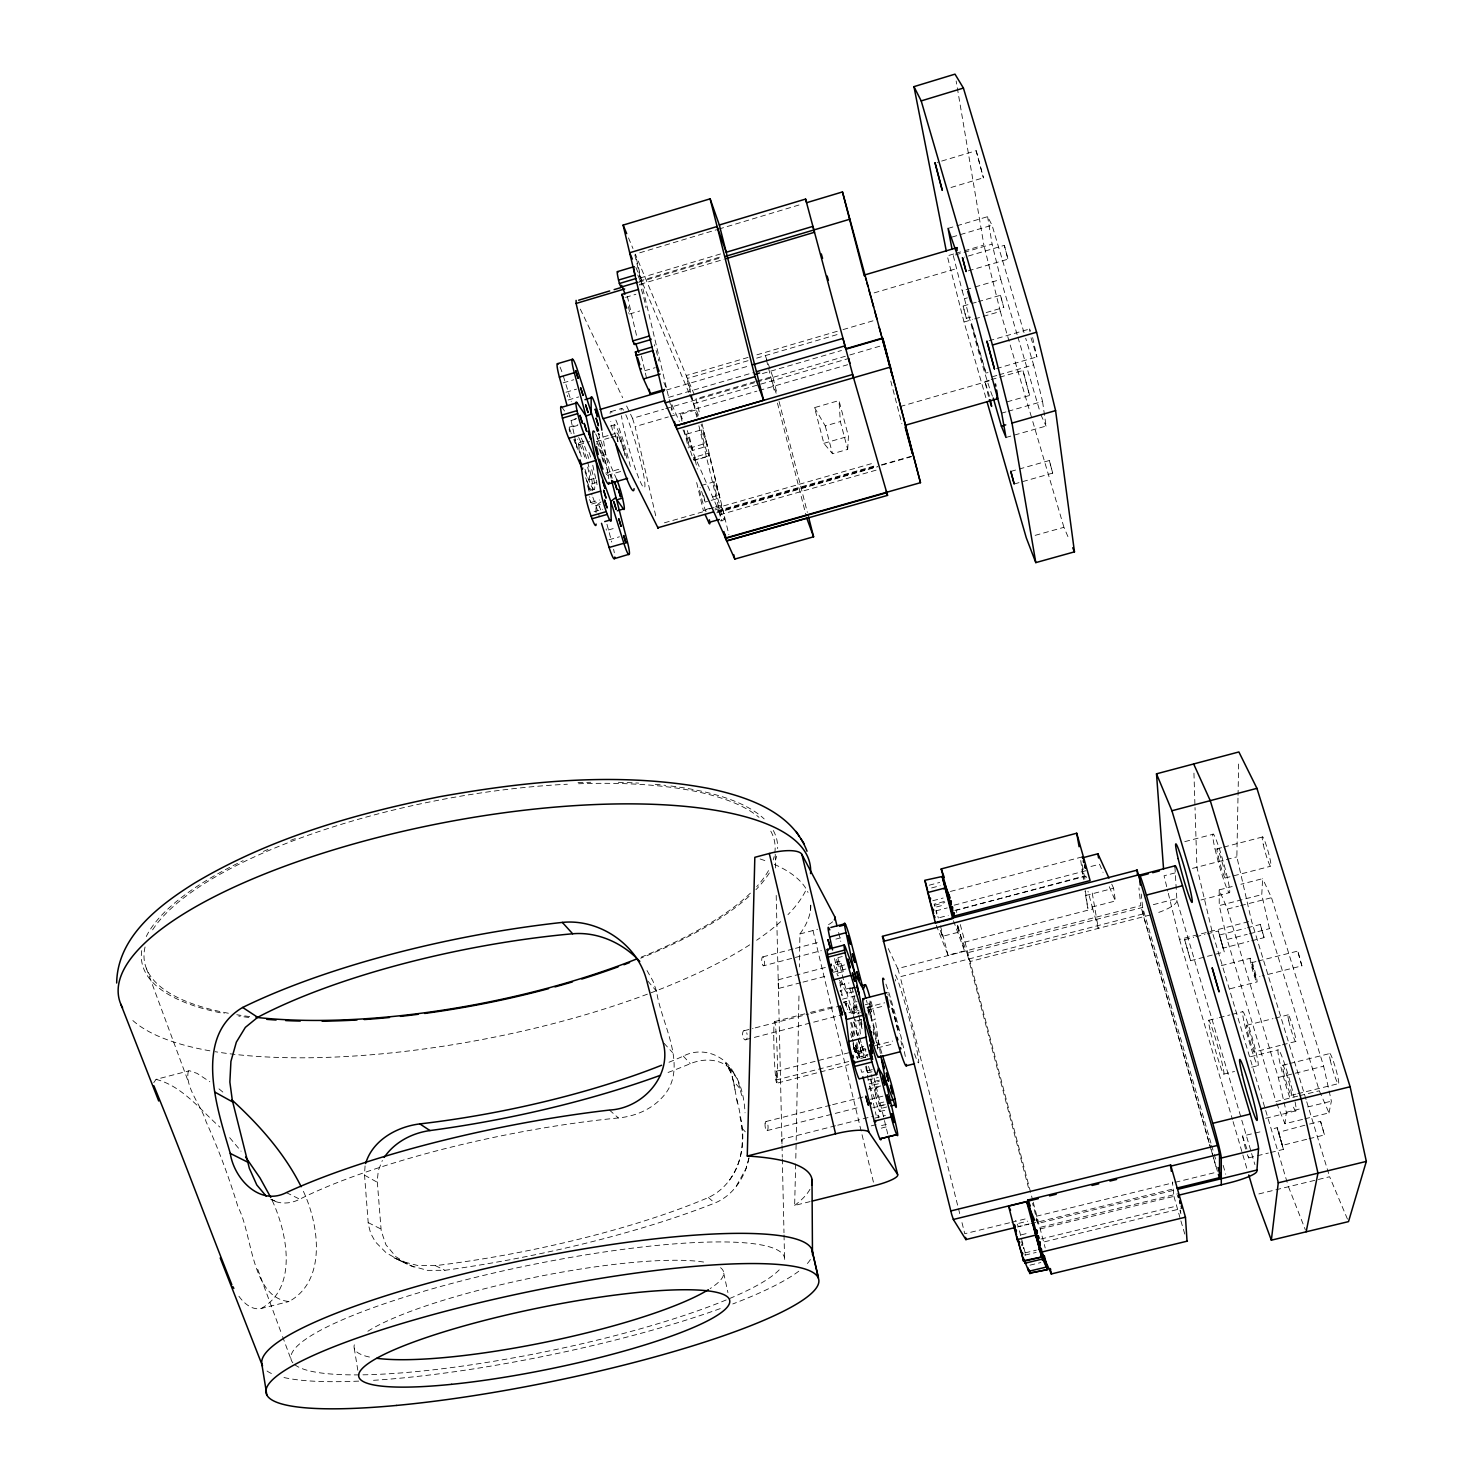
<?xml version="1.0" encoding="UTF-8"?>
<svg xmlns="http://www.w3.org/2000/svg" width="1483" height="1483" viewBox="0 0 1483 1483"><rect width="100%" height="100%" fill="white"/><g stroke="black" fill="none" stroke-linecap="round" stroke-linejoin="round"><path stroke-width="0.75" stroke-dasharray="5 3.75" d="M810.459 910.506L810.478 903.592M835.522 1125.782L781.856 1139.278L781.856 1143.708M1264.091 937.423L1260.272 924.41L1263.979 937.664L1251.003 940.945M810.83 905.075A345.52 103.736 -11 0 1 799.893 933.975L799.411 966.916M798.966 995.983L796.204 1140.167M1306.06 1099.57L1251.504 920.924L1236.859 856.84L1237.99 797.557M1238.045 795.277L1238.694 761.076M844.569 964.895L838.414 966.527L836.375 958.352M778.186 979.8L825.901 967.324M796.111 1144.487L795.722 1161.801M1000.469 295.284L1003.769 307.5L1000.469 295.284L978.446 301.605M795.667 1163.988L794.647 1205.438L810.126 1201.601M843.308 971.569L841.158 963.468L843.252 971.662L836.542 973.404M850.704 987.826L840.231 990.533L840.323 991.83M841.028 963.579L834.577 965.062M1004.343 245.344L1007.977 259.247L1004.343 245.344L964.636 257.134M1277.104 1127.71L1283.481 1149.529L1277.401 1127.692L1270.597 1129.305M1304.929 1125.226L1278.346 1132.382L1282.294 1145.395L1306.82 1139.278M1282.369 1145.265L1278.513 1131.751M589.511 499.511L590.864 502.57L589.641 496.731M853.022 1043.754L854.227 1049.223M1304.78 1118.849L1329.009 1112.899L1319.332 1090.802L1269.448 928.655L1261.773 894.62L1262.626 878.659L1240.9 884.276M847.683 449.386L848.443 436.262L838.989 400.558L814.556 407.621L823.862 443.324L832.519 453.724L847.683 449.386L840.342 421.561L838.989 400.558M853.263 1002.805C860.659 1022.009 847.312 1000.246 857.248 1001.785M853.281 1014.112L853.17 1012.982L859.306 1011.425M1029.628 395.386L1022.936 370.435L1029.573 395.46L1006.419 402.041M1030.648 331.228L1029.499 328.929L1029.795 332.192M1320.5 1121.315L1324.541 1135.051L1320.611 1121.296L1307.153 1124.67M1031 337.79L1036.914 357.014L1032.557 337.234M878.325 1083.795L872.152 1085.296L870.836 1078.92M865.664 1050.984L865.664 1049.223M1255.73 977.575L1251.504 962.652L1255.489 977.408L1259.994 976.426M1302.575 1119.405L1284.945 1123.743L1286.336 1112.269L1278.309 1077.455L1227.405 909.06L1219.193 889.893L1232.225 886.519M976.185 150.71L983.47 177.979L976.185 150.71L937.163 162.426M1245.553 1149.065L1242.532 1136.034L1261.94 1131.436M1247.296 1154.627L1248.76 1158.019L1248.371 1154.96M590.938 502.477L599.54 499.993M970.753 317.084L966.267 318.344L963.042 306.054L976.24 302.235M1049.334 460.509L1052.708 473.114L1049.334 460.509L1019.359 468.999M365.078 1165.916L364.484 1174.314L368.34 1224.495L370.694 1233.374L375.384 1241.864L386.21 1252.838L400.892 1261.088L417.668 1265.5L435.39 1265.648A271.445 58.912 -11.4 0 0 708.429 1197.504C737.922 1183.86 748.618 1145.933 739.776 1116.273M954.792 910.414L1085.741 876.212L1086.242 878.603M966.341 318.419L963.116 306.128M1329.009 1112.899L1331.363 1101.165L1323.633 1066.184L1271.506 897.697L1262.626 878.659M153.75 1082.646L156.049 1079.383L189.435 1070.726L197.054 1073.377L209.826 1081.737M748.896 1158.334C745.152 1177.298 733.065 1195.65 714.732 1203.065A302.829 65.808 -11.4 0 1 444.9 1270.301L427.493 1270.356L410.42 1265.685L396.017 1256.824L385.969 1244.849L381.205 1230.89L377.238 1181.006L378.332 1170.513L382.354 1160.447M867.333 1007.921L871.392 1006.846L870.039 1000.969M940.296 930.267L942.298 936.366L958.982 932.103L957.462 925.188M1190.608 960.669L1184.657 939.592L1190.571 960.706L1224.291 951.938L1218.303 930.916L1224.254 952.067M855.413 1021.305L855.172 1019.507M857.267 1006.827L853.17 1007.921L854.505 1013.853M749.026 1157.648L746.06 1168.511L735.957 1186.752M1223.123 948.1L1219.397 934.902L1223.086 948.138L1248.853 941.483M942.372 936.422L941.204 930.675M988.457 396.462L984.953 381.372L989.458 396.295M874.321 1089.393C881.347 1112.991 868.797 1082.571 880.383 1087.873M584.117 441.174L575.534 443.677L574.829 439.339M872.245 1085.352L870.28 1078.92M852.688 1013.427L847.015 993.462L849.37 988.827L857.341 986.77M729.451 1180.116C747.284 1156.536 743.558 1125.337 736.606 1098.569M865.887 1049.593L855.32 1052.3L853.226 1043.754M776.443 1071.189L776.147 1080.032L776.517 1071.208L851.946 1051.948M596.018 512.617L595.981 505.759L600.93 501.921M575.589 443.695L574.718 442.064M647.014 970.549L652.891 980.912L656.635 991.348C660.528 1022.732 690.744 1068.557 661.566 1098.106C650.425 1109.988 634.409 1116.402 618.392 1117.96A271.445 58.912 -11.4 0 0 299.751 1199.191C290.928 1203.862 279.675 1204.622 270.907 1199.413M668.981 1062.254A299.028 82.807 -11.1 0 0 683.348 1056.118C701.589 1046.405 724.816 1054.598 733.918 1073.191L727.393 1065.647L737.644 1079.309L742.408 1098.291M574.032 433.796L571.085 420.505L576.553 418.28M668.054 1072.469A333.694 92.539 -11.1 0 0 690.225 1063.719C698.271 1060.382 707.335 1059.01 715.881 1061.049C738.274 1065.758 744.04 1093.675 745.041 1112.788M188.397 1070.856C184.467 1087.095 201.447 1105.558 206.081 1121.704C218.724 1149.473 229.29 1178.169 238.133 1207.384C252.314 1232.855 250.831 1297.959 289.018 1301.518C327.558 1280.237 318.864 1222.937 302.458 1189.385M639.711 252.814L716.586 229.735M718.773 229.086L802.229 204.024M640.341 277.933L721.813 253.574M950.992 187.488L983.507 177.775M639.173 281.158L720.534 256.856M638.543 282.326L721.239 257.634M640.137 284.347L724.001 259.303M625.566 297.36L635.892 294.283M629.496 314.025L639.748 310.985M948.063 228.401L954.644 226.454M956.85 225.805L987.604 216.666L992.053 225.212L1025.031 336.029M951.956 237.095L958.278 235.222M960.391 234.592L992.053 225.212M953.717 253.982L947.248 255.892L964.043 322.015L985.861 397.666M955.868 253.333L983.896 245.066L956.146 80.99M955.441 254.928L961.911 253.018M964.061 252.37L992.09 244.102L987.604 216.666M563.188 382.855L573.754 379.741M874.136 292.892L957.721 268.275M968.362 270.833L1007.995 259.173M565.931 392.253L576.498 389.139M644.864 370.694L655.226 367.654M568.193 400.002L578.759 396.906M992.461 396.202A78.228 3.244 75.1 0 1 964.488 298.713L962.189 290.742L972.904 287.609M975.054 286.979L1000.784 279.434L992.09 244.102M748.081 357.422L686.258 375.533L690.337 392.42M756.905 354.826L838.581 330.894M842.993 329.615L875.749 320.013M748.044 360.684L687.482 378.406L691.041 393.162M756.682 358.144L837.302 334.528M964.488 298.713L967.342 297.861M666.33 390.085L748.007 366.19M571.085 420.505L577.48 418.632M610.885 411.625L621.822 408.418M668.703 397.351L754.217 372.363M569.212 427.16L577.888 424.62M577.795 425.399L569.157 427.92L570.733 431.831M762.392 373.586L841.491 350.489M986.176 312.579L1003.787 307.444M755.162 381.557L696.028 398.816L700.069 415.462M757.35 380.927L772.68 376.46L776.925 393.106M630.553 414.202L632.518 418.336L663.55 409.271M665.774 408.622L754.458 382.762M756.682 382.113L845.366 356.254M849.796 354.975L880.513 346.002M964.043 322.015L972.588 319.531M974.72 318.901L981.116 317.047M983.248 316.417L1000.321 311.449L983.896 245.066M610.366 426.029L614.611 424.787M693.581 403.71L758.758 384.709M760.927 384.078L850.649 357.922M655.727 515.787L635.113 426.603L668.332 416.927M670.538 416.278L756.905 391.141M759.111 390.492L847.683 364.707M681.995 421.135L680.382 414.424L695.138 410.142L697.826 416.501M608.086 435.576L597.019 438.801A18.982 2.058 74 0 1 603.173 453.094A18.982 2.058 74 0 1 607.789 474.338M610.31 434.927L616.947 432.999M578.926 444.752L589.622 441.637M596.259 441.73L609.012 438.023M611.126 437.411L617.503 435.557M989.05 340.775L1029.443 329.041M601.635 455.744L605.768 454.539L616.706 479.454M686.777 434.093L701.459 429.829M692.079 455.837A13.551 1.02 74.3 0 1 686.648 434.871A13.551 1.02 74.3 0 1 691.616 447.551L706.649 443.028A15.627 1.075 74.3 0 0 701.107 424.323M605.602 473.114L620.432 468.832M589.4 479.806L595.814 477.952M691.616 447.551L692.858 450.35L707.41 446.142L706.649 443.028M607.418 475.32L620.71 471.483M596.185 482.605L587.62 485.071L589.9 491.392M1301.889 965.859L1297.681 950.881L1301.889 965.859L1262.2 975.87M996.576 368.563L1036.969 356.902M693.228 458.822A13.551 1.02 74.3 0 0 693.951 457.357L708.577 453.131L719.922 497.862L705.222 502.07L704.017 499.363A13.625 1.038 74.3 0 0 700.069 487.406M986.028 373.104L971.532 323.034A58.653 2.428 75.1 0 0 986.028 373.104L988.03 372.53M694.174 460.138L708.818 455.911M592.125 490.113L594.145 489.52A28.956 3.337 73.9 0 0 590.976 466.719M693.951 457.357L695.193 460.156L709.782 455.948M992.498 376.701L996.817 375.459M998.986 374.828L1033.614 364.855L1025.698 338.254M814.556 407.621L825.252 425.918L840.342 421.561M984.916 381.465L989.142 380.241M991.256 379.629L997.577 377.813M999.69 377.201L1022.899 370.509M900.2 406.546L990.255 380.575M591.661 504.035L598.15 502.181M592.792 497.139L595.981 505.759L600.226 504.535M823.862 443.324L848.443 436.262M594.053 511.728L602.71 509.244M701.329 485.479L714.009 481.845M1001.674 413.145L1005.975 411.903M1008.125 411.292L1042.549 401.43L1033.614 364.855M712.415 496.953L718.736 495.137L719.922 497.862M608.382 529.969L614.666 528.17M710.079 508.28L706.39 509.336A13.625 1.038 74.3 0 1 706.501 509.911M715.603 506.704L721.146 505.11L723.092 511.023A15.757 1.112 74.4 0 1 723.574 518.253L718.347 506.352M714.064 507.575L703.35 510.634L696.417 481.549M664.403 522.813L706.334 510.838M715.177 508.317L874.08 462.918M608.957 539.793L619.449 536.79M714.954 509.93L722.332 507.835M717.587 510.708L877.009 465.199M717.42 511.431L877.25 465.81M881.532 464.791L910.896 456.412M683.033 429.866L719.088 511.579L877.343 466.404M881.644 465.18L913.213 456.171M716.79 512.821L877.454 466.811M876.101 470.167L720.33 514.601L719.181 511.969M1005.993 437.466L1046.071 426.047L1042.549 401.43M720.275 520.885L724.501 519.68M1010.794 471.409L1017.227 469.592M1014.205 483.996L1052.745 473.096M1035.153 535.363L1063.941 527.318L1069.206 539.59M929.118 885.221L939.684 882.441M931.639 887.928L940.148 885.685M950.418 891.45L1082.349 856.859M799.893 933.975L812.999 930.527A26.638 7.786 -13.3 0 0 817.559 929.211M932.77 900.737L943.132 898.031M944.411 901.479L934.086 904.185L934.902 906.391M934.512 905.279L944.819 902.572M1184.787 841.64L1213.298 834.169M936.589 906.929L944.893 904.76M1090.932 866.48L1099.533 864.237L1103.055 872.393M954.144 905.186L1086.112 870.669M935.829 910.896L947.192 907.93M762.855 956.869L793.294 948.916M795.463 948.341L819.376 942.094M835.874 939.11L844.031 936.978M1082.293 864.737L1084.295 876.008L956.053 910.34M939.703 917.588L948.212 915.363M763.485 965.804A4.486 1.353 84.6 0 0 764.116 959.149A4.486 1.353 84.6 0 0 761.761 959.038A4.486 1.353 84.6 0 0 763.485 965.804L821.322 950.64M1217.246 848.795L1221.584 847.664M1223.735 847.108L1262.645 836.95M838.192 957.592L842.288 956.516M1085.482 895.547L1113.603 888.224L1115.401 900.978L1087.762 908.152L1084.907 891.172M1174.999 872.931L1164.062 875.786L1167.788 891.135M1192.517 868.371L1236.859 856.84M835.17 962.486L843.623 960.28M833.242 972.31L845.922 969.011M800.764 982.691L778.408 988.494L781.986 1143.838M803.007 982.117L827.607 975.721M960.261 924.558L965.007 942.094L1092.786 908.931L1098.291 928.395L1091.673 889.689M1225.162 878.029L1270.56 866.257M936.274 925.262L948.045 955.2L964.543 950.937L957.962 925.781M888.243 948.564L897.753 968.566L1140.835 905.612L1138.925 887.891M840.008 985.268L848.962 982.969M1153.329 904.667L1176.798 898.587M959.723 1213.613L900.181 976.741L1142.911 913.991L1210.536 1147.471M1200.989 899.996L1229.574 892.599M839.415 980.133L847.015 993.462L853.114 991.886M1150.382 914.937L970.104 961.522L956.72 924.836M842.511 999.171L855.079 995.927M844.087 1002.026L846.33 1001.433M1297.625 1096.159L1275.936 1101.535L1227.164 939.481L1219.23 905.594L1261.773 894.62M744.077 1030.741L753.012 1028.442M755.236 1027.867L808.828 1014.038M811.053 1013.464L840.082 1005.975M1227.405 909.06L1238.435 906.224M1240.641 905.65L1271.506 897.697M865.293 1004.751L869.316 1003.713L871.503 1011.925L869.316 1003.713M866.869 1007.402L884.721 1002.805M848.962 1012.759L858.935 1010.201M745.893 1039.583L842.474 1014.743M868.426 1009.942L883.534 1006.067M861.475 1019.544L855.357 1021.305L854.709 1019.711M1168.326 893.341L1179.523 939.406L1251.504 920.924M1184.787 939.61L1193.741 937.312M1195.984 936.737L1204.956 934.438M1207.199 933.864L1218.396 930.99M871.188 1020.508L875.174 1019.488A17.203 1.112 75.2 0 0 871.022 1001.322M777.963 1082.905L848.869 1064.627M774.571 1021.583L808.216 1012.982M810.459 1012.407L835.133 1006.086M1219.545 935.031L1245.294 928.302M1247.444 927.765L1260.346 924.447M1227.164 939.481L1247.203 934.346M1249.428 933.789L1269.448 928.655M853.096 1049.241L863.718 1046.535M875.322 1045.496L892.636 1041.085M854.171 1051.373L865.256 1048.537M857.026 1052.374L865.034 1050.335M877.602 1047.851L893.248 1043.865M857.359 1053.894L865.924 1051.707M857.452 1057.49L868.093 1054.765M1221.362 965.637L1250.373 958.24M776.072 1080.013L849.648 1061.272M860.807 1058.417L867.499 1056.712L867.166 1054.617M1251.578 962.708L1255.971 961.577M1258.177 961.021L1297.885 951.048M872.264 1069.614L861.753 1072.283L860.492 1067.89M871.985 1071.764L867.907 1072.802L866.406 1066.036M867.944 1080.069L878.362 1077.437M1230 988.79L1256.787 981.987A12.42 1.001 74.2 0 0 1252.894 964.413A12.42 1.001 74.2 0 0 1250.966 963.876A12.42 1.001 74.2 0 0 1256.917 982.08M879.419 1080.125L873.394 1081.645A17.462 1.242 75.4 0 1 878.956 1103.241L879.456 1105.873A17.481 1.261 75.4 0 1 878.622 1109.024L886.76 1106.985M869.001 1083.943L879.289 1081.329M868.185 1089.134L880.698 1085.964M766.099 1121.5L830.406 1105.243M832.63 1104.687L863.681 1096.827M870.41 1099.311L882.941 1096.141M767.082 1130.602L833.038 1113.955M835.244 1113.399L859.417 1107.3M878.956 1103.241L884.999 1101.721M1208.626 1020.304L1217.135 1018.154M1219.267 1017.616L1229.908 1014.928M1232.039 1014.391L1242.68 1011.703M879.456 1105.873L883.479 1104.854M872.727 1107.857L885.277 1104.687M879.92 1111.527L886 1110.007M837.747 1125.208L873.524 1116.198M874.97 1118.108L885.444 1115.476M1246.758 1025.254L1272.989 1018.654M1275.176 1018.117L1288.282 1014.817M871.244 1125.857L877.936 1124.17M881.495 1125.616L889.874 1123.521M881.273 1128.137L889.596 1126.042M1254.117 1052.077A14.014 1.001 74.2 0 0 1249.576 1032.502A14.014 1.001 74.2 0 0 1247.425 1031.241A14.014 1.001 74.2 0 0 1254.117 1052.077L1280.218 1045.385M1282.406 1044.829L1295.512 1041.548M1250.429 1056.767L1278.253 1049.816M238.911 1296.253C243.898 1303.26 252.091 1310.583 261.379 1308.414L289.018 1301.518M1223.846 1074.118L1234.542 1071.467M1251.652 1067.204L1258.066 1065.591M1282.943 1065.202L1287.411 1064.09M1289.654 1063.533L1329.973 1053.505M1278.309 1077.455L1323.633 1066.184M261.379 1308.414C298.769 1287.114 286.868 1231.168 271.426 1198.839M1291.081 1095.344L1296.049 1094.12M1297.81 1093.694L1338.704 1083.572M1299.794 1095.622L1319.332 1090.802M1286.336 1112.269L1299.201 1109.08M1307.765 1106.967L1331.363 1101.165M1265.666 1118.312L1295.808 1110.878M1309.044 1138.74L1324.616 1134.921M1248.834 1157.834L1268.373 1153.051M1270.56 1152.532L1283.574 1149.344M1009.515 1222.789L964.766 1233.726L961.966 1222.548M1011.758 1222.233L1027.422 1218.414M1036.376 1216.227L1172.868 1182.859M1175.092 1182.322L1215.374 1172.478M1018.765 1223.345L1027.719 1221.158M1029.128 1223.92L1018.358 1226.552L1015.429 1220.435M1017.449 1226.979L1028.72 1224.235M1030.982 1223.679L1175.444 1188.421M1173.331 1190.404L1037.859 1223.456L1032.594 1203.343M1040.714 1227.22L1177.65 1193.834M1040.213 1228.944L1173.943 1196.355L1172.441 1181.932M1026.088 1233.652L1019.525 1235.246L1020.137 1236.674M1040.918 1239.028L1176.538 1206.068M1044.533 1241.79L1181.784 1208.46M1258.863 1193.926L1329.621 1176.742L1347.658 1219.582M1025.087 1252.894L1036.357 1250.15M1024.938 1255.137L1036.154 1252.412M1029.925 1265.166L1040.862 1262.534M156.049 1079.383C182.057 1085.89 200.483 1109.951 219.91 1127.117M857.86 987.177L849.37 988.827A17.184 1.223 75.2 0 1 853.856 1000.803L854.801 1004.102A17.184 1.223 75.2 0 1 857.359 1013.983M840.231 990.533L840.805 991.756M414.109 1267.149L392.606 1257.065L402.857 1261.829M271.129 1199.358L276.783 1201.934L271.37 1199.45M286.33 1192.61L299.751 1199.191M435.39 1265.648L444.9 1270.301M368.155 1222.604L381.02 1229.055M853.188 1012.963L853.67 1013.964M1242.532 1136.034L1246.906 1149.103M853.207 1007.847L855.098 1013.983M364.54 1175.185L377.312 1182.285M218.983 1088.856L224.378 1093.342M609.439 1110.063L618.392 1117.96M708.429 1197.504L714.732 1203.065M867.833 1072.747L865.868 1066.017M664.013 1043.253L672.578 1052.596M741.908 1128.137L747.803 1134.551M958.982 932.103L956.628 924.632M683.348 1056.118L690.225 1063.719M838.34 966.471L836.152 958.463M229.68 1137.683L241.062 1151.216M647.83 981.06L656.635 991.348M735.012 1089.764L731.786 1074.508L725.65 1063.07L730.544 1071.264L733.436 1080.996L740.851 1089.653M871.281 1006.846L869.576 1001.173M561.946 407.232L564.56 411.013M855.228 1052.133L854.542 1050.316M867.314 1056.563L866.684 1054.839M1085.741 876.212L1086.297 877.769M580.335 309.131L622.675 397.722M626.605 405.971L629.571 412.144M1040.918 414.832L1046.071 426.047M632.518 418.336L635.113 426.603M1111.749 884.183L1113.603 888.224M671.947 404.711L679.344 421.487M897.753 968.566L900.181 976.741M663.883 382.503L666.683 388.843M680.382 414.424L684.998 424.972M1109.228 886.686L1115.401 900.978M1036.191 1219.564L1039.435 1227.108M707.41 446.142L706.205 443.324A13.569 0.945 74.3 0 0 701.329 430.089A13.569 0.945 74.3 0 0 705.76 448.404A13.569 0.945 74.3 0 0 708.577 453.131M635.892 267.441L688.835 392.494M689.706 394.589L698.678 415.759M637.801 275.041L641.972 284.884M628.495 237.892L632.963 248.532M694.322 394.738L635.317 254.131L641.787 281.362M1276.752 1103.537L1284.945 1123.743M598.594 433.722L599.262 434.927L599.262 433.889M1288.467 1186.734L1305.3 1229.667M869.798 1086.038L878.622 1109.024M833.798 965.303L837.821 975.888M589.122 491.374L587.639 485.868M146.298 968.139L188.119 1081.163M257.745 1269.337L281.77 1334.348M282.567 1336.517L291.372 1360.356M953.476 920.776L964.543 950.937M585.655 477.748L591.995 494.988M588.973 452.352L591.309 458.748M598.094 433.203L605.768 454.539L611.126 478.305M771.79 380.909L776.147 393.217M765.339 355.605L767.545 361.871M768.287 363.947L772.68 376.46M574.459 441.359L573.865 439.394M859.639 1037.822L865.72 1057.601M868.519 1066.351L872.004 1077.27M878.733 1116.921L877.955 1115.086L878.381 1117.848M956.387 911.341L956.776 912.564M881.884 1053.486L866.406 1000.358M563.336 376.163L571.27 401.43M595.981 505.759L599.429 516.751M567.285 395.294L567.692 396.702M1184.787 1234.078L1180.635 1219.99M1306.727 1101.758L1329.621 1176.742M612.294 478.23L610.922 474.912L611.478 478.416M1287.151 1182.34L1212 931.064L1196.911 867.24L1195.02 807.568M936.051 911.6L936.793 914.084M1000.784 279.434L1017.227 334.917M1017.894 337.142L1040.25 412.626M1174.925 866.906L1176.927 900.478L1241.141 1117.997M1241.79 1120.221L1250.966 1151.29M1251.615 1153.514L1254.896 1164.6M1000.321 311.449L1032.131 419.374M1032.78 421.58L1063.941 527.318M1179.523 939.406L1232.429 1119.405M1233.077 1121.63L1242.216 1152.736M1242.865 1154.96L1247.444 1170.513M936.162 910.432L936.996 913.231M1223.16 1165.378L1225.737 1174.239M1210.962 1143.133L1142.651 907.429L966.972 952.902L1028.479 1187.679M1211.611 1145.358L1213.539 1152.031M1214.188 1154.256L1216.116 1160.929M1211.166 1149.696L1217.617 1171.922M1209.09 1142.707L1143.634 916.679L1141.224 894.027M1209.739 1144.932L1216.153 1167.084M1142.911 913.991L1140.835 905.612M1180.301 1210.184L1180.857 1212.112M1021.639 1241.568L1022.825 1245.776M600.726 509.93L599.225 506.074L599.762 509.855M853.337 1015.633L859.009 1035.597M852.336 1039.268L857.971 1059.084M1173.943 1196.355L1179.93 1217.524M1180.894 1213.798L1179.949 1210.406M1092.786 908.931L1087.984 891.302M569.732 431.868L569.101 429.143M937.886 916.383L938.331 918.033M1023.233 1247.277L1023.641 1248.76M606.955 524.222L611.756 542.055M841.38 980.467L842.77 984.582L842.084 980.652M841.584 994.351L841.936 995.668M965.007 942.094L1032.613 1199.969M1033.206 1202.194L1045.2 1247.945M825.252 425.918L832.519 453.724M890.782 381.075L901.886 423.712M940.444 925.874L948.045 955.2M1019.47 1230.816L1025.55 1254.284M1025.031 1254.025L1025.272 1255.026M837.876 957.907L847.015 993.462M779.057 401.43L807.364 512.376M766.414 359.831L774.608 392.013M777.444 403.098L806.177 515.899M596.87 482.235L596.407 480.103M570.955 432.61L571.196 433.648M953.272 255.558L962.189 290.742M1021.453 1244.311L1021.806 1245.701M838.599 932.492L840.787 941.464M851.965 987.326L858.416 1013.742M858.805 1015.354L862.161 1029.146M874.099 1078.067L887.928 1134.773M702.071 423.786L728.894 534.677M691.541 395.275L696.788 417.02M698.901 425.806L721.924 521.145M690.856 394.534L692.376 400.873M719.088 511.579L720.219 516.306M812.999 930.527L873.747 1183.453M692.858 450.35L692.098 447.236A15.609 1.168 74.2 0 0 687.259 430.552M695.193 460.156L697.307 468.98M703.646 495.452L705.222 502.07M684.126 430.089L688.39 447.996M671.15 404.915L673.226 413.701M634.854 254.872L671.818 410.513M627.346 296.34L637.208 338.365M641.379 356.068L646.569 378.184M869.501 1086.186L876.119 1115.235M834.521 958.556L838.433 975.814M1084.944 879.104L1084.295 876.008M592.755 465.217L597.074 484.644M574.514 436.021L577.462 449.312M723.723 1273.174L727.931 1292.583M861.938 1024.568L861.122 1019.544M880.327 1053.468L875.174 1019.488M861.53 1044.477L864.014 1057.639M865.683 1066.407L866.925 1072.988M867.333 1075.175L868.575 1081.756M606.158 528.893L606.343 530.173M839.823 982.321L842.233 995.427M733.436 1080.996L737.663 1104.446M354.233 1348.14L357.811 1370.218M602.209 432.387L605.768 454.539M1082.33 868.741L1083.832 879.679M1085.352 890.634L1087.762 908.152M1080.773 860.548L1083.128 878.047M860.4 1034.022L859.25 1023.567A17.184 1.223 75.2 0 0 858.509 1019.192M778.39 988.327L778.204 981.82M781.875 1139.537L781.912 1140.631M778.39 988.104L778.204 979.892L778.223 980.912M1193.945 773.144L1194.946 805.269M775.22 854.208L775.553 868.074M776.202 895.417L778.241 981.227M782.023 1145.692L782.283 1157.148M782.32 1158.946L783.988 1232.781M784.025 1234.95L784.6 1260.29A251.888 43.971 -11.6 0 0 523.925 1266.371A251.888 43.971 -11.6 0 0 292.948 1362.914M1219.193 889.893L1219.23 905.594M625.807 414.702A41.19 3.967 74.1 0 1 643.362 473.559A41.19 3.967 74.1 0 1 637.523 474.875A41.19 3.967 74.1 0 1 621.47 415.685M621.08 410.235A41.19 3.967 74.1 0 1 623.509 410.179M612.442 430.107A41.172 4.152 74 0 1 610.792 421.394M610.088 413.46A41.172 4.152 74 0 1 611.96 412.441M615.871 419.986A41.172 4.152 74 0 1 630.905 468.813M617.707 441.582A19.001 1.909 74 0 1 618.226 434.575A19.001 1.909 74 0 1 625.474 456.356M606.603 474.634A18.982 2.058 74 0 1 606.269 474.097M597.111 444.659A18.982 2.058 74 0 1 596.908 443.398M721.146 505.11A13.644 0.964 74.4 0 1 718.402 500.772A13.644 0.964 74.4 0 1 713.898 482.16A13.644 0.964 74.4 0 1 718.736 495.137M706.038 511.709A13.625 1.038 74.3 0 1 702.034 500.049A13.625 1.038 74.3 0 1 699.123 487.332M639.599 284.217A15.386 1.186 74 0 1 639.989 285.311M641.286 289.204A15.386 1.186 74 0 1 645.939 307.593M628.755 313.228A15.368 1.279 73.9 0 1 628.495 312.709M628.458 306.666A15.368 1.279 73.9 0 1 629.626 313.061M654.318 344.668A15.46 1.205 74.1 0 1 654.763 346.04M656.116 350.489A15.46 1.205 74.1 0 1 658.804 360.981M615.686 437.188A27.528 2.781 74 0 1 616.724 427.623A27.528 2.781 74 0 1 627.531 460.898M595.647 433.87A27.491 3.003 74 0 1 608.771 478.657M596.87 441.915A16.424 1.798 74 0 1 604.86 465.699M618.059 441.674A16.443 1.65 74 0 1 618.912 437.151A16.443 1.65 74 0 1 625.029 455.67M613.61 549.285A15.998 1.854 74.1 0 1 614.314 552.788M560.036 367.061A16.313 1.872 73.7 0 1 562.131 372.474M594.127 489.52A28.956 3.337 73.9 0 1 584.524 467.868M581.299 456.597A28.956 3.337 73.9 0 1 577.703 439.098M581.299 438.115A28.956 3.337 73.9 0 1 588.677 458.488M578.667 437.466A28.956 3.355 73.9 0 1 591.902 480.232A28.956 3.355 73.9 0 1 586.045 478.898M576.998 447.588A28.956 3.355 73.9 0 1 575.664 439.691M587.657 467.126A18.352 2.132 73.9 0 1 589.214 479.936A18.352 2.132 73.9 0 1 583.672 467.961M579.631 453.001A18.352 2.132 73.9 0 1 579.742 445.067A18.352 2.132 73.9 0 1 585.766 460.249M598.854 448.645A9.825 1.075 74 0 1 603.136 461.658M895.306 974.961A45.435 2.41 75.1 0 1 913.472 1035.282A45.435 2.41 75.1 0 1 913.843 1051.669M895.528 980.967A45.435 2.41 75.1 0 1 895.287 979.466M885.926 984.1A45.398 2.632 75.2 0 1 905.316 1056.471M891.839 1008.088A20.966 1.205 75.2 0 1 898.272 1031.816M867.666 1008.496A20.929 1.39 75.2 0 1 875.285 1034.096A20.929 1.39 75.2 0 1 876.824 1046.868M887.854 994.24A30.346 1.761 75.2 0 1 888.28 995.26M889.948 999.913A30.346 1.761 75.2 0 1 899.328 1033.725M900.96 1040.955A30.346 1.761 75.2 0 1 901.775 1045.07M867.815 1010.312A30.309 2.039 75.2 0 1 870.187 1018.191M873.265 1029.48A30.309 2.039 75.2 0 1 877.769 1049.13M873.061 1032.02A18.111 1.223 75.2 0 1 873.784 1035.041M891.802 1008.7A18.148 1.057 75.2 0 1 898.105 1031.927M859.528 1057.75A31.922 2.354 75.3 0 1 855.58 1045.775M852.985 1036.71A31.922 2.354 75.3 0 1 851.39 1030.648M846.07 1005.789A31.922 2.354 75.3 0 1 851.298 1013.575M853.819 1021.861A31.922 2.354 75.3 0 1 862.086 1056.545M857.248 1058.324A31.922 2.391 75.3 0 1 856.544 1056.434M854.987 1051.836A31.922 2.391 75.3 0 1 853.3 1046.368M843.567 1002.786A31.922 2.391 75.3 0 1 847.534 1009.589M851.576 1022.436A31.922 2.391 75.3 0 1 854.82 1034.318M856.84 1042.475A31.922 2.391 75.3 0 1 860.121 1058.936M861.771 1026.903A20.243 1.409 75.2 0 1 860.159 1020.063M858.991 1014.131A20.243 1.409 75.2 0 1 858.694 1012.036M859.88 1011.888A20.243 1.409 75.2 0 1 860.233 1012.741M856.173 1043.939A20.243 1.52 75.3 0 1 853.355 1043.142M851.724 1037.562A20.243 1.52 75.3 0 1 850.667 1033.707M850.649 1022.584A20.243 1.52 75.3 0 1 854.245 1035.56M809.922 1189.329A294.209 58.986 -11.5 0 1 794.647 1205.438M760.112 858.972A345.52 103.736 -11 0 1 765.098 860.678M774.256 864.329A345.52 103.736 -11 0 1 808.013 892.451M832.63 921.777A26.638 7.786 -13.3 0 1 828.218 924.78M810.385 1259.512A280.973 49.106 -11.6 0 1 805.844 1265.147M798.762 1271.228A280.973 49.106 -11.6 0 1 732.787 1303.946M720.219 1308.618A280.973 49.106 -11.6 0 1 369.823 1380.543M358.701 1381.118A280.973 49.106 -11.6 0 1 282.419 1377.169M271.408 1373.499A280.973 49.106 -11.6 0 1 265.846 1370.07M779.205 1269.856A251.888 43.971 -11.6 0 1 531.952 1354.405A251.888 43.971 -11.6 0 1 294.116 1364.1M770.789 831.166A320.699 103.866 -10.9 0 1 773.236 859.862M768.509 870.614A320.699 103.866 -10.9 0 1 756.701 886.649M750.379 893.155A320.699 103.866 -10.9 0 1 641.268 957.11M249.682 1016.578A320.699 103.866 -10.9 0 1 236.779 1014.724M228.363 1013.241A320.699 103.866 -10.9 0 1 145.056 947.007M152.601 929.878A320.699 103.866 -10.9 0 1 567.377 784.229M578.574 783.765A320.699 103.866 -10.9 0 1 758.999 817.337M805.417 891.153A351.99 110.113 -10.9 0 1 787.955 914.64M780.614 921.666A351.99 110.113 -10.9 0 1 756.608 940.259M749.694 944.838A351.99 110.113 -10.9 0 1 215.072 1051.688M209.9 1050.817A351.99 110.113 -10.9 0 1 130.393 1018.191M141.719 950.64A323.313 104.718 -10.9 0 0 166.263 993.128A323.35 104.737 -10.9 0 0 224.211 1013.575M146.261 936.533A323.313 104.718 -10.9 0 1 243.119 860.641M263.381 851.409A323.313 104.718 -10.9 0 1 268.256 849.314M290.631 840.342A323.313 104.718 -10.9 0 1 296.025 838.321M773.31 830.499A323.35 104.737 -10.9 0 1 777.648 848.591M776.591 856.229A323.35 104.737 -10.9 0 1 775.498 860.103M769.306 872.986A323.35 104.737 -10.9 0 1 755.941 889.67M749.045 896.325A323.35 104.737 -10.9 0 1 640.656 958.222M248.866 1017.468A323.35 104.737 -10.9 0 1 238.707 1016.077M578.018 782.653A323.35 104.737 -10.9 0 1 590.753 782.301M618.374 782.32A323.35 104.737 -10.9 0 1 638.691 783.098M655.226 784.322A323.35 104.737 -10.9 0 1 665.774 785.397M670.891 786.009A323.35 104.737 -10.9 0 1 764.171 818.931M720.534 1267.705A188.563 32.848 -11.6 0 1 710.135 1288.579M369.434 1357.038A188.563 32.848 -11.6 0 1 354.326 1344.803M367.858 1331.252A188.563 32.848 -11.6 0 1 531.433 1277.975A188.563 32.848 -11.6 0 1 703.739 1262.07M747.098 1038.044A4.801 2.299 82.2 0 1 743.465 1038.174A4.801 2.299 82.2 0 1 743.558 1030.815A4.801 2.299 82.2 0 1 747.154 1034.43M859.843 1057.935A30.29 2.243 75.3 0 1 855.506 1045.07M853.059 1036.469A30.29 2.243 75.3 0 1 850.834 1027.997M846.496 1007.161A30.29 2.243 75.3 0 1 851.446 1014.52M853.837 1022.38A30.29 2.243 75.3 0 1 861.957 1057.027M1295.085 1101.925A31.773 2.54 74 0 1 1292.119 1103.982M1289.635 1097.142A31.773 2.54 74 0 1 1278.772 1057.36A31.773 2.54 74 0 1 1282.22 1057.231A31.773 2.54 74 0 1 1294.029 1096.994M1176.927 900.478A28.158 7.415 -15.2 0 1 1155.276 913.547M871.615 1017.004L869.353 1008.811L871.615 1017.004M407.121 1264.017L398.204 1259.419L407.121 1264.017M1288.764 1020.86A14.051 1.223 74 0 0 1295.679 1041.678A14.051 1.223 74 0 0 1291.304 1022.028A14.051 1.223 74 0 0 1288.764 1020.86M1263.294 844.531A15.256 1.483 74.3 0 0 1270.727 866.294A15.256 1.483 74.3 0 0 1265.833 844.012A15.256 1.483 74.3 0 0 1263.294 844.531M1218.136 856.284A15.219 1.205 74.4 0 0 1225.292 878.084A15.219 1.205 74.4 0 0 1220.212 855.895A15.219 1.205 74.4 0 0 1218.136 856.284M1330.251 1060.104A15.924 1.576 73.8 0 0 1338.333 1083.888A15.924 1.576 73.8 0 0 1333.588 1061.865A15.924 1.576 73.8 0 0 1330.251 1060.104M1283.499 1071.746A15.887 1.279 74 0 0 1291.267 1095.529A15.887 1.279 74 0 0 1286.317 1073.618A15.887 1.279 74 0 0 1283.499 1071.746M765.117 1123.41A4.597 1.464 84.4 0 0 766.841 1130.621A4.597 1.464 84.4 0 0 767.731 1124.114A4.597 1.464 84.4 0 0 765.117 1123.41M773.774 1035.69A30.42 1.52 88 0 0 776.629 1082.72A30.42 1.52 88 0 0 776.517 1038.656A30.42 1.52 88 0 0 773.774 1035.69M1244.478 1023.789A28.029 2.002 74.2 0 0 1257.862 1065.573A28.029 2.002 74.2 0 0 1248.853 1026.551A28.029 2.002 74.2 0 0 1244.478 1023.789M1215.059 849.018A30.439 2.41 74.4 0 0 1229.388 892.766A30.439 2.41 74.4 0 0 1219.267 848.536A30.439 2.41 74.4 0 0 1215.059 849.018M1210.666 1032.298A27.973 1.631 74.3 0 0 1223.679 1074.081A27.973 1.631 74.3 0 0 1214.41 1035.208A27.973 1.631 74.3 0 0 1210.666 1032.298"/><path stroke-width="1.5" d="M1051.058 1271.524L1051.484 1274.194L1041.4 1252.115L1027.793 1200.044L1170.662 1164.989L1185.455 1217.191L1187.012 1240.715M842.492 1014.65L840.082 1005.975L842.418 1014.78M847.924 959.279L850.167 967.898L847.85 959.186M811.609 1185.214A294.209 58.986 -11.5 0 0 747.265 1156.017L754.828 857.322L769.288 853.466A28.9 9.158 -13.2 0 1 801.877 854.412L834.781 916.828L836.95 925.781M1137.48 874.599L1137.016 869.854L1218.173 1148.25L1219.527 1154.182L1219.601 1177.762L1218.359 1174.406M116.675 983.025C117.324 937.034 158.922 905.39 194.366 883.219C269.387 838.266 354.697 813.759 439.913 796.668C528.319 780.874 620.005 771.568 708.967 788.511C746.765 796.631 792.107 811.553 807.03 851.261M891.728 1113.993L894.027 1122.538L891.858 1113.9M884.869 1084.907L882.626 1076.361L884.813 1084.963M892.729 1093.638L890.486 1085.315L892.673 1093.694M1174.925 866.906A29.234 1.817 74.5 0 1 1182.489 885.722L1250.225 1114.067A30.587 1.909 74.1 0 1 1258.511 1148.917L1256.861 1171.273A29.289 4.783 -14.1 0 1 1228.313 1183.1L1178.262 1195.298M1271.339 1240.177L1278.272 1182.822L1260.884 1108.821L1171.922 810.756L1156.499 773.829L1238.88 751.955L1256.935 788.344L1350.123 1086.761L1366.325 1161.411L1348.51 1221.621L1271.339 1240.177L1254.637 1194.946L1248.76 1174.962M1306.152 1231.798L1317.979 1173.164L1301.129 1098.866L1210.258 800.653L1193.648 763.967M365.634 1163.525C372.493 1140.242 396.962 1126.672 419.856 1123.91A299.028 82.807 -11.1 0 0 661.585 1065.257M845.477 1012.889L848.869 1041.548A18.5 1.409 75.3 0 0 853.67 1062.829L854.69 1066.425A18.5 1.409 75.3 0 0 859.51 1078.827L876.657 1074.471L878.566 1068.02L850.964 975.351A18.222 1.261 75.1 0 1 845.125 952.698L844.643 950.084A18.185 1.261 75.1 0 1 845.811 948.212L855.988 975.833L863.273 989.254L865.775 998.152M861.326 985.75L865.331 984.712L863.273 989.254L851.205 942.558A17.536 1.168 75.1 0 0 845.588 924.669L845.088 923.724L830.851 927.45M384.245 1157.37C394.515 1142.207 412.07 1133.012 429.959 1130.565A333.694 92.539 -11.1 0 0 660.491 1075.268M611.608 480.455L626.957 540.127A16.016 1.761 74.2 0 1 629.255 554.197L628.959 554.531A16.035 1.761 74.2 0 1 623.88 543.279L610.829 501.495L595.906 460.453L584.042 433.889A16.721 1.872 73.9 0 1 577.703 413.627L577.054 410.643A16.721 1.872 73.8 0 1 577.128 402.783L561.946 407.232A16.702 1.965 73.8 0 0 561.76 415.11L562.428 418.113A16.721 1.984 73.8 0 0 568.786 438.319L582.467 469.129M601.505 523.332L609.105 547.487A16.016 1.854 74.1 0 0 614.277 558.702L614.592 558.368A15.998 1.854 74.1 0 0 614.815 556.996M636.8 958.296C620.079 941.816 596.296 931.713 572.642 933.771A299.028 82.807 -11.1 0 0 257.69 1017.319L245.344 1027.385L236.335 1042.16L230.922 1061.402L229.865 1082.089L232.33 1100.349L249.348 1168.326L256.781 1184.954L266.198 1196.151M242.656 1007.458C191.863 1037.321 218.223 1111.638 230.273 1153.403C234.036 1178.614 259.544 1206.328 286.33 1192.61A302.829 65.808 -11.4 0 1 609.439 1110.063C644.364 1108.394 675.062 1072.487 661.585 1037.803L646.366 979.355C636.578 943.818 598.891 918.644 562.335 922.407A333.694 92.539 -11.1 0 0 242.656 1007.458L257.69 1017.319M946.358 251.368L913.954 86.644L954.996 74.15L963.412 88.072L1036.58 332.229L1055.581 410.624L1074.471 551.843L1035.801 562.613L1026.292 537.847L987.14 402.115M913.954 86.644L921.203 100.9L963.412 88.072M756.404 371.714L844.921 345.854L845.885 349.209L882.811 338.421L920.48 482.679L725.465 538.032L665.218 402.838L623.12 225.101L710.116 198.833L719.329 224.99L763.615 400.243L675.469 425.862L674.431 421.469M719.329 224.99L805.584 199.074L806.622 202.708L842.474 191.937L892.377 376.015L891.116 371.306M617.41 271.649L633.834 266.736M637.449 282.215L620.969 287.146L619.375 283.513L618.559 280.046L635.076 275.115A17.777 1.353 74 0 1 633.982 266.755M619.375 283.513L635.892 278.563M578.611 300.233L609.698 290.946M614.129 289.611L620.784 287.628M725.131 256.466L849.944 219.187M658.285 527.373L658.192 528.337L602.172 416.593L576.127 303.44L624.677 288.944M726.207 258.635L814.482 232.275L812.906 226.361L726.225 252.258L717.105 226.51L629.682 252.759L632.333 259.062M650.926 338.921A15.46 1.205 74.1 0 0 651.018 339.514L634.372 344.427L632.796 340.923L621.915 294.376L638.469 289.426M632.796 340.923L649.48 335.974M566.988 405.322L559.388 377.127A16.332 1.872 73.7 0 1 557.404 363.724L572.605 359.257A16.332 1.78 73.8 0 1 578.055 371.825L597.334 431.071M864.83 276.246L864.57 274.985L957.258 247.587M664.625 389.454L650.203 393.681L643.511 378.944A17.87 1.52 74 0 1 636.207 355.531L635.391 351.972L652.094 347.041M559.388 377.127L574.292 372.734A16.35 1.78 73.8 0 1 572.234 359.331L572.605 359.257M636.207 355.531L652.946 350.6A17.889 1.39 74.1 0 0 659.045 371.213M643.511 378.944L660.176 374.05M584.969 399.65L591.142 397.833A15.812 1.668 73.9 0 1 594.98 403.821L595.944 406.49A15.794 1.668 73.9 0 1 601.134 425.751L601.857 430.181M561.76 415.11L577.054 410.643M562.428 418.113L577.703 413.627M600.096 409.456L664.106 390.733M752.419 364.892L842.937 338.421M603.043 418.725L664.773 400.688M755.162 374.291L759.574 373.012M845.773 348.783L882.57 338.05M665.218 402.838L754.977 376.645L763.615 400.243M568.786 438.319L584.042 433.889M675.488 425.955L852.595 374.495L886.649 492.282M890.653 367.005L676.878 429.069L675.84 424.676M1035.801 562.613L1011.999 423.081L992.461 345.02L1036.58 332.229M596.092 524.055A16.535 1.965 74 0 1 592.051 518.735L591.05 516.01A16.554 1.965 74 0 1 585.525 495.526L580.891 464.809L595.906 460.453L586.007 416.148L574.292 372.734M608.475 483.847L627.55 478.342M585.525 495.526L600.726 491.133L595.906 460.453M618.448 499.308L622.526 498.14A15.664 1.668 74.1 0 0 616.706 479.454M997.484 398.742L905.371 425.25L920.48 482.679M591.05 516.01L606.269 511.635L607.27 514.379A16.554 1.854 74.1 0 0 611.181 519.736L604.712 521.59M617.243 510.764L623.398 508.984A15.664 1.668 74.1 0 0 623.157 500.957L622.526 498.14M592.051 518.735L607.27 514.379M993.239 398.019L1001.377 426.14L1005.771 424.88M1011.999 423.081L1055.581 410.624M657.803 527.781L713.156 511.987M609.105 547.487L623.88 543.279M705.148 514.582L708.744 522.479L719.348 519.476M614.277 558.702L629.255 554.197M723.889 531.526L725.558 538.44L886.76 492.671L887.538 495.378L726.707 541.017L725.076 534.251M726.651 540.813L806.733 518.086L813.592 536.79L734.789 559.072L725.558 538.44M941.223 868.927L1076.714 833.224L1090.116 880.568L953.588 916.197L941.223 868.927L944.282 877.491M1171.922 810.756L1256.935 788.344M942.187 876.509L952.679 918.626L935.421 923.13L924.762 880.309L942.187 876.509L952.457 914.251L943.929 881.328L949.361 896.399M927.542 892.599L944.708 888.095M943.596 888.743L945.709 888.187M1082.664 857.786L1097.902 853.782L1108.987 878.103M839.508 926.263L845.588 924.669M832.575 949.936L829.646 936.978L846.051 932.696A17.555 1.168 75.1 0 1 845.088 923.724M950.288 907.114L951.326 906.836M827.236 949.454L844.105 945.042M965.618 1237.341L965.934 1239.658L953.347 1219.471L951.697 1214.466L882.366 936.292L1136.998 870.169M846.051 932.696L863.551 1015.114L846.682 1019.451L833.947 979.762A18.204 1.39 75.2 0 1 828.144 957.11L827.681 954.514L844.643 950.084M883.33 941.39L1138.74 874.822M1139.574 875.063L1175.296 865.738M828.144 957.11L845.125 952.698M1140.279 885.11L1139.333 876.175L1148.231 873.858M1152.68 872.708L1159.354 870.966M1139.333 876.175A29.178 1.39 74.6 0 1 1146.359 895.102L1182.489 885.722M833.947 979.762L850.964 975.351M863.236 998.763L886.945 992.646M848.869 1041.548L866.053 1037.155L863.551 1015.114M853.67 1062.829L870.947 1058.436L871.967 1062.032A18.519 1.279 75.3 0 0 876.657 1074.471M878.381 1057.323L900.051 1051.799M854.69 1066.425L871.967 1062.032M906.261 1065.795L914.455 1063.719M891.023 1100.201L895.046 1099.181A17.481 1.149 75.3 0 0 889.466 1077.585L882.57 1055.674M890.82 1105.966L894.898 1104.928A17.499 1.149 75.3 0 0 895.584 1101.813L895.046 1099.181M874.284 1121.185L891.172 1116.94A18.167 1.223 75.4 0 0 896.807 1134.643L879.975 1138.851A18.148 1.353 75.4 0 1 874.284 1121.185L862.884 1076.732M747.265 1156.017L835.559 1133.828A30.105 6.395 -12.9 0 1 868.89 1132.178L897.586 1174.369A27.658 5.394 -13 0 1 874.284 1185.677L812.332 1201.045M879.975 1138.851L896.807 1134.643M1260.884 1108.821L1350.123 1086.761M1146.359 895.102L1212.76 1123.317L1250.225 1114.067M950.77 1210.962L1217.395 1145.451M953.347 1219.471L1038.341 1198.635M1049.519 1195.891L1056.23 1194.241M1092.026 1185.455L1098.736 1183.823M1109.933 1181.08L1116.643 1179.43M1170.328 1166.25L1219.527 1154.182M1017.672 1241.271L1008.588 1206.161L1026.644 1201.731L1034.689 1220.287M1221.288 1184.824L1221.269 1158.038L1258.511 1148.917M965.841 1239.584L1015.243 1227.516M1176.964 1188.05L1219.638 1177.632M1177.687 1189.347L1256.954 1170.013M1017.245 1239.603L1035.394 1235.191L1035.82 1236.859M1278.272 1182.822L1366.325 1161.411M1021.268 1252.301L1022.844 1253.432M1038.601 1249.613L1039.731 1249.335L1041.733 1257.009L1023.696 1261.384L1016.93 1236.525M1041.4 1252.115L1185.455 1217.191M1023.381 1260.754L1041.733 1257.009M1024.679 1263.312L1042.642 1258.956L1046.331 1267.057L1028.739 1271.32L1023.196 1257.584M1042.178 1260.105L1044.366 1259.568L1046.331 1267.057M1028.701 1269.429L1029.665 1273.155L1047.573 1269.67L1045.2 1259.104M1029.665 1273.155L1047.443 1269.504M1051.28 1273.953L1187.438 1241.104M557.404 363.724L557.793 363.65A16.313 1.872 73.7 0 1 558.387 364.039M230.273 1153.403L247.568 1162.097M215.165 1092.267L232.738 1102.017M419.856 1123.91L429.959 1130.565M231.886 1099.904C259.265 1124.93 284.514 1153.292 301.179 1186.715M637.301 958.815L638.32 959.835M638.821 960.354L639.803 961.41M562.335 922.407L572.642 933.771M576.127 300.382L576.127 303.44M245.622 1157.092L260.063 1178.04L270.796 1197.523M623.398 508.984L615.501 497.732L610.829 501.495L611.181 519.736M577.128 402.783L586.007 416.148L591.179 413.998L591.142 397.833M796.111 831.444L799.393 836.505M800.82 838.655L804.12 843.716M1029.962 1273.73L1029.517 1270.301M232.85 1286.614L233.851 1288.393M231.867 1284.779C205.544 1218.674 181.037 1151.512 153.88 1085.816M1008.588 1206.161L1010.553 1210.239M882.552 936.552L884.443 940.556M635.391 351.972L636.949 355.475M621.915 294.376L623.509 297.972M1072.728 547.765L1074.471 551.843M1027.793 1200.044L1030.314 1205.901M831.259 964.135L831.221 965.841M623.12 225.101L626.697 233.628M1041.455 1256.379L1026.644 1201.731M1001.377 426.14L1005.993 437.466L1001.674 413.145L982.135 341.016A78.228 3.244 75.1 0 0 956.22 251.776L948.063 228.401L951.975 248.773M864.57 274.985L865.034 276.32M612.386 481.252L613.072 482.494L613.035 481.234M120.809 1004.195L158.7 1100.979M220.207 1257.955L262.51 1365.954A280.973 49.106 -11.6 0 1 530.469 1258.789A280.973 49.106 -11.6 0 1 812.387 1254.414M925.17 880.995L927.579 890.301M894.898 1104.928L885.481 1079.772L880.754 1055.674M854.949 1063.107L854.301 1061.105M948.379 892.506L948.416 893.229M951.011 900.96L951.382 902.072M934.976 917.699L934.29 915.604M832.667 971.05L832.111 969.289M1015.169 1226.645L1014.335 1224.476L1014.984 1228.517M1082.775 857.99L1082.33 856.84L1082.534 857.971M1039.713 1241.975L1040.065 1242.958L1039.917 1241.957M1178.318 1195.576L1178.837 1197.3M1039.731 1249.335L1036.172 1236.692M1044.366 1259.568L1042.364 1252.634M950.399 900.904L951.4 904.352M598.52 430.756L597.148 427.326L597.63 430.7M952.364 906.576L952.809 908.059M1085.241 868.093L1084.759 866.387M933.66 913.528L932.51 909.598M1021.027 1251.485L1019.915 1247.648M921.203 100.9L992.461 345.02M1083.369 859.955L1084.036 862.309M1036.802 1230.13L1037.359 1233.096L1036.543 1230.111M1016.096 1229.704L1016.467 1230.983M871.003 1031.538L871.3 1032.539M1218.062 1167.584L1221.288 1178.707M989.365 399.706L991.608 406.361L990.366 399.928M865.516 277.97L866.165 280.231M848.721 358.905L850 363.316M1180.19 1203.677L1179.634 1201.712M821.304 253.908L822.583 258.357M827.143 276.005L828.404 280.38M845.551 347.893L843.086 338.977M949.139 895.009L949.88 897.604M930.323 897.864L930.601 898.865M866.98 283.049L867.926 286.404M1179.782 1200.563L1180.561 1203.417M868.982 290.205L870.984 297.379M954.107 912.657L954.403 913.658M932.103 908.134L930.898 903.703M1019.618 1246.573L1018.413 1242.179M871.392 298.862L873.654 307.037M1038.749 1238.657L1037.989 1235.821M874.655 310.707L876.861 318.715M905.112 427.104L912.379 453.613M879.252 327.483L881.365 335.269M881.81 336.863L882.682 340.089M1041.789 1250.503L1041.196 1248.334M883.126 341.72L885.351 349.969M886.259 353.288L887.149 356.606M887.594 358.274L889.819 366.486M886.352 490.966L887.538 495.378M805.584 199.074L853.559 377.776M949.843 898.865L948.898 895.213M1084.777 864.978L1085.612 868.185M1083.684 862.55L1083.332 861.178M894.805 384.579L882.811 338.421M895.472 387.1L899.069 400.577M954.292 916.123L953.365 912.601M899.588 402.542L902.869 415.073M1038.452 1236.062L1038.786 1237.36M930.508 902.276L929.34 897.771M1047.183 1268.929L1043.902 1255.619M1040.362 1245.201L1039.379 1241.438M1042.642 1258.956L1032.242 1220.101L1035.356 1233.559M871.318 1103.89L871.003 1102.685M842.474 191.937L864.274 275.838M950.751 900.848L951.326 903.147M1019.322 1241.345L1019.692 1242.773M1178.503 1197.504L1178.188 1196.262M905.631 427.345L912.416 453.631M1044.384 1255.916L1044.792 1257.51M1027.775 1267.576L1028.739 1271.32M1021.713 1253.71L1023.696 1261.384M891.172 1116.94L878.566 1068.02L885.481 1079.772L895.843 1124.466A18.13 1.223 75.4 0 1 897.252 1135.348M903.351 416.927L905.334 424.917M952.902 910.84L951.901 906.762M808.495 516.826L813.592 536.79M869.891 1027.441L869.409 1025.532M933.382 909.19L933.697 910.451M710.116 198.833L754.977 376.645M1016.578 1235.098L1015.262 1229.685M929.118 896.863L927.95 892.006M1181.247 1206.05L1181.673 1207.829M1038.693 1238.676L1038.063 1236.136M875.674 1121.927L875.304 1120.388M888.298 1136.293L897.586 1174.369M733.733 554.623L734.789 559.072M801.877 854.412L868.89 1132.178M769.288 853.466L835.559 1133.828M649.165 389.25L650.203 393.681M811.961 1249.854L818.431 1278.031L812.462 1252.06L812.017 1179.523M1050.372 1268.54L1050.761 1270.171M853.429 1057.768L852.985 1055.303M1022.009 1252.282L1022.566 1254.859M579.909 460.379L580.891 464.809M1076.714 833.224L1079.105 846.737M261.768 1363.637L266.81 1394.854M1097.902 853.782L1098.551 857.971M1170.662 1164.989L1171.329 1171.348M1156.499 773.829L1163.562 868.982M996.595 389.973A78.247 3.337 75.2 0 1 996.539 397.945M957.128 250.553A78.247 3.337 75.2 0 1 957.017 248.495M995.445 384.004A78.247 3.337 75.2 0 1 995.872 386.118M967.75 291.484A58.653 2.428 75.1 0 1 970.809 302.013M634.057 488.649A41.172 4.152 74 0 1 615.723 443.825M709.838 522.998A15.738 1.205 74.4 0 1 708.744 522.479M709.375 519.791A15.738 1.205 74.4 0 1 709.56 520.774M618.559 280.046A17.759 1.464 73.9 0 1 618.022 272.205M626.679 308.167A15.368 1.279 73.9 0 1 624.121 300.122M620.969 287.146A15.368 1.279 73.9 0 1 620.784 285.607M621.637 285.348A15.368 1.279 73.9 0 1 624.955 294.079M641.453 369.026A15.442 1.298 74 0 1 641.212 368.488M639.84 364.781A15.442 1.298 74 0 1 637.579 357.625M634.372 344.427A15.442 1.298 74 0 1 634.223 343.296M635.558 343.481A15.442 1.298 74 0 1 638.728 352.361M608.994 482.42A27.491 3.003 74 0 1 597.927 457.969A27.491 3.003 74 0 1 594.609 432.091M602.988 469.129A16.424 1.798 74 0 1 599.595 459.285M598.261 454.521A16.424 1.798 74 0 1 596.518 446.717M606.269 511.635A16.573 1.872 74.1 0 1 600.726 491.133M581.614 465.606A28.956 3.355 73.9 0 1 579.983 459.934M906.428 1064.423A45.398 2.632 75.2 0 1 891.858 1022.084A45.398 2.632 75.2 0 1 884.016 979.484M900.941 1048.833A30.346 1.761 75.2 0 1 900.441 1047.591M897.864 1039.861A30.346 1.761 75.2 0 1 897.085 1037.34M889.114 1007.272A30.346 1.761 75.2 0 1 886.982 996.724M878.752 1056.397A30.309 2.039 75.2 0 1 868.704 1028.145A30.309 2.039 75.2 0 1 863.829 999.579M865.331 984.712A17.203 1.112 75.2 0 1 869.705 996.706M874.191 1043.309A18.111 1.223 75.2 0 1 866.35 1014.02M827.681 954.514A18.185 1.372 75.2 0 1 828.144 950.547M880.958 1138.369A18.111 1.335 75.4 0 1 880.439 1139.556M829.813 929.897A17.518 1.279 75.1 0 0 829.349 928.933L828.83 927.987A17.536 1.279 75.1 0 0 829.646 936.978M870.947 1058.436A18.519 1.298 75.3 0 1 866.053 1037.155M637.06 958.815A320.699 103.866 -10.9 0 1 256.003 1017.338M834.781 916.828A26.638 7.786 -13.3 0 1 834.336 919.905M122.57 1007.865A351.99 110.113 -10.9 0 1 440.952 823.213A351.99 110.113 -10.9 0 1 810.552 873.58M629.552 962.578A323.35 104.737 -10.9 0 1 623.898 964.729M618.17 966.823A323.35 104.737 -10.9 0 1 581.837 979.04M572.457 981.894A323.35 104.737 -10.9 0 1 554.976 986.899M548.543 988.66A323.35 104.737 -10.9 0 1 424.62 1013.445M418.058 1014.298A323.35 104.737 -10.9 0 1 400.484 1016.374M389.51 1017.486A323.35 104.737 -10.9 0 1 364.188 1019.544M357.051 1019.97A323.35 104.737 -10.9 0 1 322.126 1021.175M300.27 1021.064A323.35 104.737 -10.9 0 1 285.626 1020.564M276.098 1020.026A323.35 104.737 -10.9 0 1 266.792 1019.34M708.355 1289.709A188.563 32.848 -11.6 0 1 547.338 1341.8A188.563 32.848 -11.6 0 1 376.867 1358.298M1212.76 1123.317A30.531 1.464 74.3 0 1 1221.269 1158.038M618.411 489.687L620.598 496.953L618.448 489.501M852.484 953.94L854.727 962.263L852.484 953.94M616.928 489.409L614.722 482.253L616.928 489.409M850.389 944.096L848.109 935.903L850.389 944.096M856.933 986.306L859.269 994.852L856.97 986.195M854.764 981.227L852.41 972.792L854.764 981.357M994.463 368.952L986.955 341.275L994.463 368.952M588.028 412.459L585.711 405.044L588.028 412.459M872.542 1059.288L870.169 1050.594L872.542 1059.288M872.43 1053.505L870.039 1044.903L872.43 1053.505M583.06 395.349L580.724 387.897L583.06 395.349M872.301 1047.814L869.928 1039.286L872.171 1047.925M590.679 438.987L588.343 431.46L590.679 438.987M578.073 378.184L575.738 370.713L578.073 378.184M607.048 507.761L604.712 500.216L607.048 507.761M606.009 497.899L603.692 490.372L606.009 497.899M586.564 431.071L584.209 423.489L586.564 431.071M604.99 488.148L602.673 480.659L604.99 488.148M935.013 162.87L942.261 190.343L935.05 162.796M582.393 423.044L580.02 415.407L582.393 423.044M598.39 425.547L596.147 418.262L598.39 425.547M597.445 416.556L595.221 409.289L597.445 416.556M1212.204 968.01L1219.026 991.682L1212.204 968.01M889.466 1103.537L887.131 1095.029L889.466 1103.537M1010.794 471.409L1014.187 483.996L1010.831 471.39M625.919 542.963L623.694 535.585L625.919 542.963M621.025 526.131L618.782 518.716L621.025 526.243M888.521 1081.107L886.333 1072.876L888.41 1081.181M616.131 509.262L613.888 501.829L616.131 509.262M884.257 1068.539L881.996 1060.215L884.257 1068.539M830.332 948.212L827.996 939.796L830.332 948.212M868.241 1104.946L865.887 1096.271L868.241 1104.946M962.448 257.69L966.1 271.556L962.523 257.745M859.232 980.244L856.933 971.903L859.232 980.244M396.536 1405.439A282.104 46.325 -11.6 0 0 818.783 1282.332A282.104 46.325 -11.6 0 0 412.089 1320.5A282.104 46.325 -11.6 0 0 396.536 1405.439M451.592 1384.325A189.323 30.995 -11.6 0 0 729.784 1301.203A189.323 30.995 -11.6 0 0 451.37 1329.584A189.323 30.995 -11.6 0 0 451.592 1384.325M1178.169 858.657A30.383 1.965 74.5 0 0 1192.035 902.406A30.383 1.965 74.5 0 0 1181.617 858.36A30.383 1.965 74.5 0 0 1178.169 858.657M1242.346 1075.082A31.699 2.076 74.2 0 0 1257.065 1120.425A31.699 2.076 74.2 0 0 1245.85 1074.267A31.699 2.076 74.2 0 0 1242.346 1075.082"/></g></svg>
